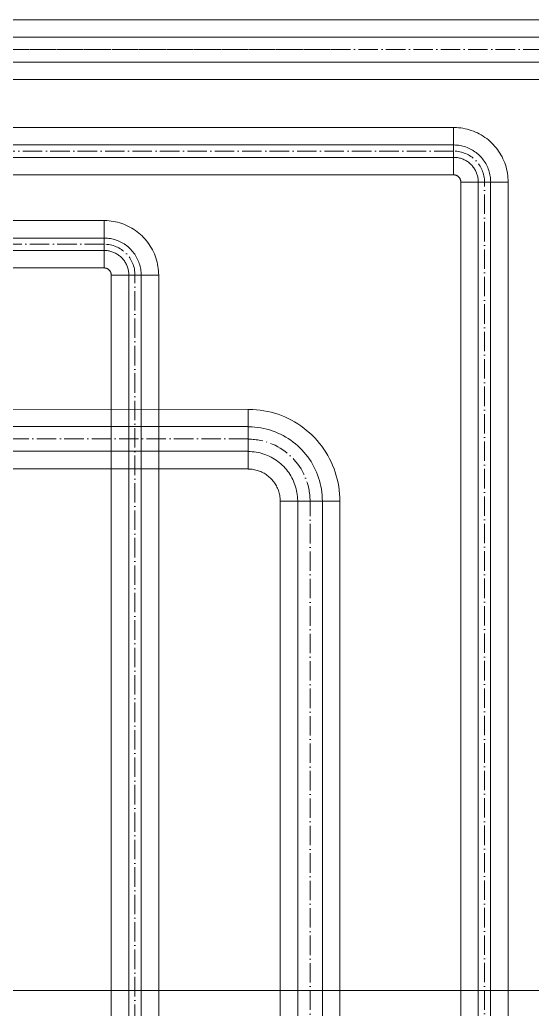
# Model space of a CAD drawing. Header units: millimetres. Extents: x -88595 to 880822, y -1054509 to -148035.
# Drawn here: x 179276 to 179539, y -274067 to -273558 of the extents above; entities that cross this region are included whole.
import ezdxf

# ---------------------------------------------------------------- set-up
doc = ezdxf.new("R2010")
doc.units = ezdxf.units.MM
for name, pattern in [('$0$ADSK_Осевая', [14, 10, -2, 0, -2]), ('$1$ADSK_Осевая', [14, 10, -2, 0, -2]), ('ADSK_Сверху', [4.5, 3, -1.5])]:
    doc.linetypes.add(name, pattern=pattern)
for name, color, linetype, lineweight in [('Изоляция', 7, 'Continuous', 18), ('Линии', 7, 'Continuous', 9), ('Оборудование', 7, 'Continuous', 18), ('Трубопровод', 7, 'Continuous', 18), ('Трубопроводы', 7, 'Continuous', 18)]:
    doc.layers.add(name, color=color, linetype=linetype, lineweight=lineweight)

# ---------------------------------------------------------------- blocks, each defined once
blk = doc.blocks.new('$0$ADSK_МедьПайка_Отвод-гнутая труба - Отвод _гнутая труба_-V38-В_Координация_1 этаж ОВ3')
at = {"layer": 'Трубопроводы', "color": 190, "true_color": 0x8000ff}
for p, q in [((3.17, 15.87), (-3.18, 15.87)), ((3.17, 15.87), (-3.18, 15.87)), ((-15.88, 3.17), (-15.88, -3.18)), ((-15.88, 3.17), (-15.88, -3.18))]:
    blk.add_line(p, q, dxfattribs=at)
at = {"layer": 'Трубопроводы', "color": 190, "true_color": 0x8000ff, "flags": 128}
for points in [[(-15.88, -3.18), (-15.11, -3.16), (-14.35, -3.11), (-13.59, -3.04), (-12.84, -2.93), (-12.09, -2.8), (-11.35, -2.63), (-10.61, -2.43), (-9.88, -2.21), (-9.16, -1.95), (-8.46, -1.67), (-7.76, -1.36), (-7.08, -1.02), (-6.41, -0.66), (-5.76, -0.27), (-5.12, 0.15), (-4.5, 0.6), (-3.9, 1.06), (-3.31, 1.55), (-2.75, 2.07), (-2.21, 2.6), (-1.69, 3.16), (-1.19, 3.74), (-0.72, 4.33), (-0.27, 4.95), (0.16, 5.58), (0.55, 6.23), (0.93, 6.9), (1.27, 7.58), (1.59, 8.27), (1.88, 8.97), (2.14, 9.69), (2.38, 10.41), (2.58, 11.15), (2.75, 11.89), (2.9, 12.64), (3.01, 13.39), (3.1, 14.15), (3.15, 14.91), (3.17, 15.67), (3.17, 15.87)], [(-3.18, 15.87), (-3.19, 15.37), (-3.22, 14.86), (-3.27, 14.35), (-3.34, 13.85), (-3.43, 13.35), (-3.54, 12.86), (-3.67, 12.37), (-3.82, 11.88), (-3.99, 11.4), (-4.18, 10.93), (-4.38, 10.47), (-4.61, 10.01), (-4.85, 9.56), (-5.11, 9.13), (-5.39, 8.7), (-5.69, 8.29), (-6, 7.89), (-6.33, 7.5), (-6.67, 7.13), (-7.03, 6.76), (-7.4, 6.42), (-7.78, 6.09), (-8.18, 5.77), (-8.59, 5.47), (-9.01, 5.19), (-9.45, 4.92), (-9.89, 4.67), (-10.34, 4.44), (-10.8, 4.23), (-11.27, 4.04), (-11.75, 3.86), (-12.23, 3.71), (-12.72, 3.57), (-13.22, 3.46), (-13.72, 3.36), (-14.22, 3.28), (-14.72, 3.23), (-15.23, 3.19), (-15.74, 3.18), (-15.88, 3.17)]]:
    blk.add_lwpolyline(points, dxfattribs=at)
blk = doc.blocks.new('$0$ADSK_МедьПайка_Отвод-гнутая труба - Отвод _гнутая труба_-V36-В_Координация_1 этаж ОВ3')
at = {"layer": 'Трубопроводы', "color": 134, "true_color": 0x00a6a6}
for p, q in [((6.35, 31.75), (-6.35, 31.75)), ((6.35, 31.75), (-6.35, 31.75)), ((-31.75, 6.35), (-31.75, -6.35)), ((-31.75, 6.35), (-31.75, -6.35))]:
    blk.add_line(p, q, dxfattribs=at)
at = {"layer": 'Трубопроводы', "color": 134, "true_color": 0x00a6a6, "flags": 128}
for points in [[(-31.75, -6.35), (-30.23, -6.32), (-28.71, -6.23), (-27.19, -6.08), (-25.68, -5.86), (-24.18, -5.59), (-22.69, -5.26), (-21.22, -4.87), (-19.77, -4.42), (-18.33, -3.91), (-16.91, -3.34), (-15.52, -2.72), (-14.16, -2.04), (-12.82, -1.31), (-11.51, -0.53), (-10.24, 0.3), (-9, 1.19), (-7.79, 2.12), (-6.63, 3.11), (-5.5, 4.13), (-4.42, 5.21), (-3.38, 6.32), (-2.38, 7.47), (-1.44, 8.67), (-0.54, 9.9), (0.31, 11.16), (1.11, 12.46), (1.85, 13.79), (2.54, 15.15), (3.18, 16.54), (3.76, 17.94), (4.28, 19.38), (4.75, 20.83), (5.16, 22.29), (5.51, 23.78), (5.8, 25.27), (6.02, 26.78), (6.19, 28.3), (6.3, 29.82), (6.35, 31.34), (6.35, 31.75)], [(-6.35, 31.75), (-6.37, 30.73), (-6.43, 29.72), (-6.53, 28.71), (-6.67, 27.7), (-6.86, 26.7), (-7.08, 25.71), (-7.34, 24.73), (-7.64, 23.76), (-7.98, 22.8), (-8.36, 21.86), (-8.77, 20.93), (-9.22, 20.02), (-9.71, 19.13), (-10.23, 18.26), (-10.79, 17.41), (-11.38, 16.58), (-12, 15.78), (-12.65, 15), (-13.34, 14.25), (-14.05, 13.53), (-14.8, 12.84), (-15.57, 12.17), (-16.36, 11.54), (-17.18, 10.94), (-18.03, 10.38), (-18.89, 9.84), (-19.78, 9.35), (-20.68, 8.89), (-21.61, 8.46), (-22.55, 8.08), (-23.5, 7.73), (-24.47, 7.42), (-25.45, 7.14), (-26.44, 6.91), (-27.43, 6.72), (-28.44, 6.57), (-29.45, 6.45), (-30.46, 6.38), (-31.48, 6.35), (-31.75, 6.35)]]:
    blk.add_lwpolyline(points, dxfattribs=at)
blk = doc.blocks.new('1 этаж')
at = {"layer": 'Линии', "linetype": 'ADSK_Сверху', "ltscale": 100}
blk.add_line((215372.71, 654257.6), (217392.71, 654257.6), dxfattribs=at)

msp = doc.modelspace()

# ---------------------------------------------------------------- linework, layer by layer
at = {"layer": 'Изоляция', "color": 134, "true_color": 0x00a6a6}
for p, q in [((179995.85, -273558.09), (178932.49, -273558.09)), ((178932.49, -273588.79), (179995.85, -273588.79)), ((179393.37, -273758.27), (178833.14, -273758.05)), ((179393.37, -273788.97), (179393.37, -273758.27)), ((178833.14, -273788.8), (179393.37, -273788.79)), ((179409.77, -273805.19), (179409.77, -274884.68)), ((179440.47, -273805.37), (179409.77, -273805.37)), ((179440.47, -274884.68), (179440.47, -273805.19))]:
    msp.add_line(p, q, dxfattribs=at)
at = {"layer": 'Изоляция', "color": 190, "true_color": 0x8000ff}
for p, q in [((179498.95, -273613.43), (178904.93, -273613.43)), ((179498.95, -273637.78), (179498.95, -273613.43)), ((178904.93, -273637.78), (179498.95, -273637.78)), ((179502.65, -273641.48), (179502.65, -275096.07)), ((179527, -273641.48), (179502.65, -273641.48)), ((179527, -275096.07), (179527, -273641.48)), ((179319.25, -273661.27), (178816.95, -273661.27)), ((179319.25, -273685.62), (179319.25, -273661.27)), ((178816.95, -273685.62), (179319.25, -273685.62)), ((179322.95, -273689.32), (179322.95, -274990.56)), ((179347.3, -273689.32), (179322.95, -273689.32)), ((179347.3, -274990.56), (179347.3, -273689.32))]:
    msp.add_line(p, q, dxfattribs=at)
at = {"layer": 'Изоляция', "color": 190, "true_color": 0x8000ff, "flags": 128}
for points in [[(179527, -273641.48), (179526.98, -273640.35), (179526.91, -273639.23), (179526.8, -273638.12), (179526.64, -273637.01), (179526.44, -273635.9), (179526.2, -273634.81), (179525.91, -273633.72), (179525.58, -273632.65), (179525.2, -273631.59), (179524.79, -273630.55), (179524.33, -273629.53), (179523.83, -273628.52), (179523.29, -273627.54), (179522.72, -273626.58), (179522.1, -273625.64), (179521.45, -273624.72), (179520.76, -273623.84), (179520.04, -273622.98), (179519.28, -273622.15), (179518.49, -273621.35), (179517.67, -273620.59), (179516.82, -273619.86), (179515.95, -273619.16), (179515.04, -273618.5), (179514.11, -273617.87), (179513.15, -273617.29), (179512.17, -273616.74), (179511.17, -273616.23), (179510.15, -273615.76), (179509.12, -273615.33), (179508.06, -273614.95), (179506.99, -273614.6), (179505.91, -273614.3), (179504.82, -273614.05), (179503.72, -273613.83), (179502.61, -273613.67), (179501.5, -273613.54), (179500.38, -273613.46), (179499.25, -273613.43), (179498.95, -273613.43)], [(179498.95, -273637.78), (179499.1, -273637.78), (179499.25, -273637.79), (179499.4, -273637.8), (179499.54, -273637.82), (179499.69, -273637.85), (179499.83, -273637.88), (179499.97, -273637.92), (179500.12, -273637.96), (179500.26, -273638.01), (179500.39, -273638.07), (179500.53, -273638.13), (179500.66, -273638.19), (179500.79, -273638.27), (179500.92, -273638.34), (179501.04, -273638.42), (179501.16, -273638.51), (179501.28, -273638.6), (179501.39, -273638.69), (179501.5, -273638.79), (179501.61, -273638.9), (179501.71, -273639.01), (179501.8, -273639.12), (179501.9, -273639.23), (179501.98, -273639.35), (179502.07, -273639.48), (179502.14, -273639.6), (179502.22, -273639.73), (179502.28, -273639.86), (179502.34, -273640), (179502.4, -273640.14), (179502.45, -273640.27), (179502.5, -273640.42), (179502.54, -273640.56), (179502.57, -273640.7), (179502.6, -273640.85), (179502.62, -273640.99), (179502.64, -273641.14), (179502.65, -273641.29), (179502.65, -273641.44), (179502.65, -273641.48)], [(179347.3, -273689.32), (179347.27, -273688.19), (179347.21, -273687.08), (179347.09, -273685.96), (179346.94, -273684.85), (179346.74, -273683.74), (179346.49, -273682.65), (179346.2, -273681.56), (179345.87, -273680.49), (179345.5, -273679.44), (179345.08, -273678.39), (179344.62, -273677.37), (179344.13, -273676.36), (179343.59, -273675.38), (179343.01, -273674.42), (179342.4, -273673.48), (179341.75, -273672.57), (179341.06, -273671.68), (179340.33, -273670.82), (179339.58, -273669.99), (179338.79, -273669.19), (179337.97, -273668.43), (179337.12, -273667.7), (179336.24, -273667), (179335.33, -273666.34), (179334.4, -273665.71), (179333.45, -273665.13), (179332.47, -273664.58), (179331.47, -273664.07), (179330.45, -273663.6), (179329.41, -273663.17), (179328.36, -273662.79), (179327.29, -273662.44), (179326.21, -273662.14), (179325.12, -273661.89), (179324.01, -273661.67), (179322.9, -273661.51), (179321.79, -273661.38), (179320.67, -273661.3), (179319.55, -273661.27), (179319.25, -273661.27)], [(179319.25, -273685.62), (179319.39, -273685.62), (179319.54, -273685.63), (179319.69, -273685.64), (179319.84, -273685.66), (179319.98, -273685.69), (179320.13, -273685.72), (179320.27, -273685.76), (179320.41, -273685.8), (179320.55, -273685.85), (179320.69, -273685.91), (179320.82, -273685.97), (179320.95, -273686.03), (179321.08, -273686.11), (179321.21, -273686.18), (179321.34, -273686.26), (179321.46, -273686.35), (179321.57, -273686.44), (179321.69, -273686.53), (179321.8, -273686.63), (179321.9, -273686.74), (179322, -273686.85), (179322.1, -273686.96), (179322.19, -273687.08), (179322.28, -273687.19), (179322.36, -273687.32), (179322.44, -273687.44), (179322.51, -273687.57), (179322.58, -273687.7), (179322.64, -273687.84), (179322.69, -273687.98), (179322.75, -273688.11), (179322.79, -273688.26), (179322.83, -273688.4), (179322.86, -273688.54), (179322.89, -273688.69), (179322.91, -273688.83), (179322.93, -273688.98), (179322.94, -273689.13), (179322.95, -273689.28), (179322.95, -273689.32)]]:
    msp.add_lwpolyline(points, dxfattribs=at)
at = {"layer": 'Изоляция', "color": 134, "true_color": 0x00a6a6, "flags": 128}
for points in [[(179440.47, -273805.37), (179440.43, -273803.49), (179440.32, -273801.6), (179440.13, -273799.73), (179439.87, -273797.86), (179439.53, -273796.01), (179439.12, -273794.17), (179438.64, -273792.35), (179438.08, -273790.55), (179437.45, -273788.78), (179436.75, -273787.03), (179435.99, -273785.31), (179435.15, -273783.62), (179434.25, -273781.97), (179433.28, -273780.35), (179432.25, -273778.77), (179431.15, -273777.24), (179430, -273775.75), (179428.78, -273774.31), (179427.51, -273772.92), (179426.19, -273771.58), (179424.81, -273770.3), (179423.38, -273769.07), (179421.91, -273767.9), (179420.39, -273766.78), (179418.82, -273765.74), (179417.22, -273764.75), (179415.57, -273763.83), (179413.89, -273762.97), (179412.18, -273762.19), (179410.44, -273761.47), (179408.67, -273760.82), (179406.88, -273760.25), (179405.06, -273759.74), (179403.23, -273759.31), (179401.38, -273758.95), (179399.52, -273758.67), (179397.64, -273758.46), (179395.76, -273758.33), (179393.88, -273758.27), (179393.37, -273758.27)], [(179393.37, -273788.97), (179394.03, -273788.98), (179394.68, -273789.02), (179395.34, -273789.09), (179395.99, -273789.18), (179396.63, -273789.3), (179397.27, -273789.44), (179397.9, -273789.61), (179398.53, -273789.8), (179399.15, -273790.02), (179399.76, -273790.26), (179400.36, -273790.53), (179400.95, -273790.82), (179401.52, -273791.14), (179402.08, -273791.47), (179402.63, -273791.83), (179403.17, -273792.21), (179403.68, -273792.62), (179404.19, -273793.04), (179404.67, -273793.48), (179405.14, -273793.94), (179405.58, -273794.42), (179406.01, -273794.92), (179406.42, -273795.43), (179406.81, -273795.96), (179407.17, -273796.51), (179407.52, -273797.07), (179407.84, -273797.64), (179408.13, -273798.22), (179408.41, -273798.82), (179408.66, -273799.43), (179408.88, -273800.04), (179409.08, -273800.67), (179409.26, -273801.3), (179409.41, -273801.94), (179409.53, -273802.58), (179409.63, -273803.23), (179409.7, -273803.88), (179409.75, -273804.54), (179409.77, -273805.19), (179409.77, -273805.37)]]:
    msp.add_lwpolyline(points, dxfattribs=at)
at = {"layer": 'Трубопровод', "color": 134, "true_color": 0x00a6a6}
for p, q in [((179995.85, -273567.09), (178932.49, -273567.09)), ((178932.49, -273579.79), (179995.85, -273579.79)), ((179393.37, -273767.09), (178832.49, -273767.09)), ((178832.83, -273779.79), (179393.37, -273779.79)), ((179418.77, -273805.19), (179418.77, -274884.68)), ((179431.47, -274884.68), (179431.47, -273805.19))]:
    msp.add_line(p, q, dxfattribs=at)
at = {"layer": 'Трубопровод', "color": 134, "linetype": '$0$ADSK_Осевая', "true_color": 0x00a6a6}
for p, q in [((179435.58, -273573.44), (178932.49, -273573.44)), ((179995.85, -273573.44), (178932.49, -273573.44)), ((179393.37, -273773.44), (178832.83, -273773.44)), ((179393.37, -273773.44), (178933.25, -273773.44)), ((179425.12, -274884.68), (179425.12, -273805.19)), ((179425.12, -274884.68), (179425.12, -273805.19))]:
    msp.add_line(p, q, dxfattribs=at)
at = {"layer": 'Трубопровод', "color": 190, "true_color": 0x8000ff}
for p, q in [((179498.95, -273622.43), (178904.93, -273622.43)), ((178904.93, -273628.78), (179498.95, -273628.78)), ((179511.65, -273641.48), (179511.65, -275096.07)), ((179518, -275096.07), (179518, -273641.48)), ((179319.25, -273670.27), (178816.95, -273670.27)), ((178816.95, -273676.62), (179319.25, -273676.62)), ((179331.95, -273689.32), (179331.95, -274990.56)), ((179338.3, -274990.56), (179338.3, -273689.32))]:
    msp.add_line(p, q, dxfattribs=at)
at = {"layer": 'Трубопровод', "color": 190, "linetype": '$0$ADSK_Осевая', "true_color": 0x8000ff}
for p, q in [((179498.95, -273625.6), (178904.93, -273625.6)), ((179498.95, -273625.6), (178904.93, -273625.6)), ((179514.83, -275096.07), (179514.83, -273641.48)), ((179514.83, -275096.07), (179514.83, -273641.48)), ((179319.25, -273673.44), (178816.95, -273673.44)), ((179319.25, -273673.44), (178816.95, -273673.44)), ((179335.12, -274990.56), (179335.12, -273689.32)), ((179335.12, -274990.56), (179335.12, -273689.32))]:
    msp.add_line(p, q, dxfattribs=at)
at = {"layer": 'Трубопроводы', "color": 190, "linetype": '$1$ADSK_Осевая', "true_color": 0x8000ff}
for centre in [(179498.95, -273641.48), (179319.25, -273689.32)]:
    msp.add_arc(centre, 15.88, 0, 90, dxfattribs=at)
at = {"layer": 'Трубопроводы', "color": 134, "linetype": '$1$ADSK_Осевая', "true_color": 0x00a6a6}
msp.add_arc((179393.37, -273805.37), 31.75, 0, 90, dxfattribs=at)

# ---------------------------------------------------------------- block references
at = {"layer": 'Оборудование', "color": 5, "true_color": 0x0000ff}
msp.add_blockref('1 этаж', (-36129.46, -928314.54), dxfattribs=at)
at = {"layer": 'Трубопроводы', "color": 190, "true_color": 0x8000ff, "rotation": 90}
for p in [(179514.83, -273625.6), (179335.12, -273673.44)]:
    msp.add_blockref('$0$ADSK_МедьПайка_Отвод-гнутая труба - Отвод _гнутая труба_-V38-В_Координация_1 этаж ОВ3', p, dxfattribs=at)
at = {"layer": 'Трубопроводы', "color": 134, "true_color": 0x00a6a6, "rotation": 90}
msp.add_blockref('$0$ADSK_МедьПайка_Отвод-гнутая труба - Отвод _гнутая труба_-V36-В_Координация_1 этаж ОВ3', (179425.12, -273773.62), dxfattribs=at)

doc.saveas('drawing.dxf')
